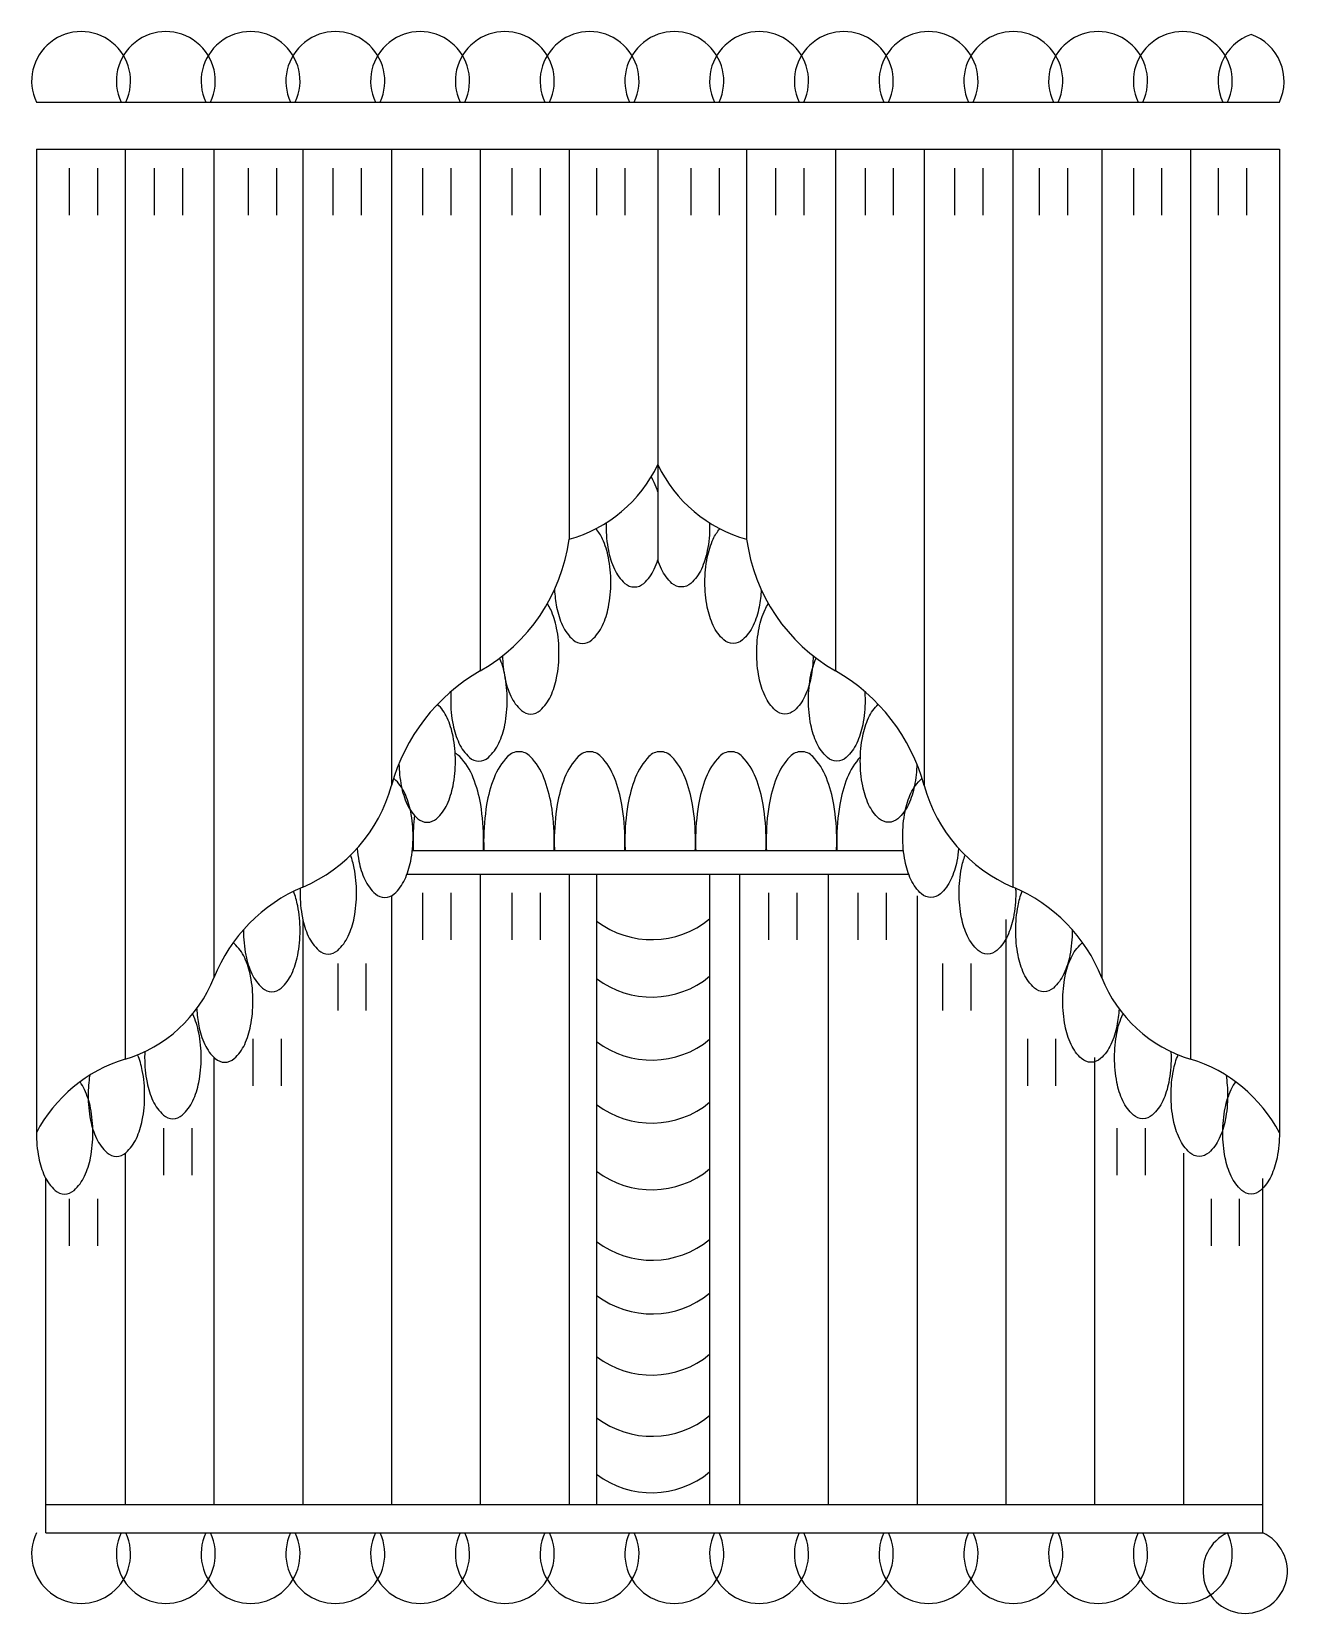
# Model space of a CAD drawing. Header units: metres. Extents: x 2032 to 2612, y 1662 to 2393.
import ezdxf

# ---------------------------------------------------------------- set-up
doc = ezdxf.new("R2010")
doc.units = ezdxf.units.M
for name, color, linetype in [('3', 3, 'Continuous'), ('4', 4, 'Continuous'), ('7', 7, 'Continuous')]:
    doc.layers.add(name, color=color, linetype=linetype)

msp = doc.modelspace()

# ---------------------------------------------------------------- linework, layer by layer
msp.add_lwpolyline([(2435.54, 2033.33), (2435.54, 2033.33, 0.01)], format="xyb")
at = {"layer": '3'}
for p, q in [((2049.31, 2329.93), (2049.31, 2308.19)), ((2062.36, 2329.93), (2062.36, 2308.19)), ((2088.46, 2329.93), (2088.46, 2308.19)), ((2101.52, 2329.93), (2101.52, 2308.19)), ((2131.97, 2329.93), (2131.97, 2308.19)), ((2145.02, 2329.93), (2145.02, 2308.19)), ((2171.13, 2329.93), (2171.13, 2308.19)), ((2184.18, 2329.93), (2184.18, 2308.19)), ((2212.46, 2329.93), (2212.46, 2308.19)), ((2225.51, 2329.93), (2225.51, 2308.19)), ((2253.79, 2329.93), (2253.79, 2308.19)), ((2266.84, 2329.93), (2266.84, 2308.19)), ((2292.95, 2329.93), (2292.95, 2308.19)), ((2306, 2329.93), (2306, 2308.19)), ((2336.46, 2329.93), (2336.46, 2308.19)), ((2349.51, 2329.93), (2349.51, 2308.19)), ((2375.61, 2329.93), (2375.61, 2308.19)), ((2388.67, 2329.93), (2388.67, 2308.19)), ((2416.95, 2329.93), (2416.95, 2308.19)), ((2430, 2329.93), (2430, 2308.19)), ((2458.28, 2329.93), (2458.28, 2308.19)), ((2471.33, 2329.93), (2471.33, 2308.19)), ((2497.43, 2329.93), (2497.43, 2308.19)), ((2510.49, 2329.93), (2510.49, 2308.19)), ((2540.94, 2329.93), (2540.94, 2308.19)), ((2553.99, 2329.93), (2553.99, 2308.19)), ((2580.1, 2329.93), (2580.1, 2308.19)), ((2593.15, 2329.93), (2593.15, 2308.19)), ((2345.16, 2003.84), (2345.16, 1712.54)), ((2358.96, 2003.84), (2358.96, 1712.54)), ((2212.46, 1995.15), (2212.46, 1973.41)), ((2225.51, 1995.15), (2225.51, 1973.41)), ((2253.79, 1995.15), (2253.79, 1973.41)), ((2266.84, 1995.15), (2266.84, 1973.41)), ((2372.32, 1995.15), (2372.32, 1973.41)), ((2385.37, 1995.15), (2385.37, 1973.41)), ((2413.65, 1995.15), (2413.65, 1973.41)), ((2426.7, 1995.15), (2426.7, 1973.41)), ((2173.3, 1962.54), (2173.3, 1940.8)), ((2186.36, 1962.54), (2186.36, 1940.8)), ((2452.81, 1962.54), (2452.81, 1940.8)), ((2465.86, 1962.54), (2465.86, 1940.8)), ((2134.15, 1927.76), (2134.15, 1906.02)), ((2147.2, 1927.76), (2147.2, 1906.02)), ((2491.96, 1927.76), (2491.96, 1906.02)), ((2505.02, 1927.76), (2505.02, 1906.02)), ((2092.81, 1886.45), (2092.81, 1864.71)), ((2105.87, 1886.45), (2105.87, 1864.71)), ((2533.3, 1886.45), (2533.3, 1864.71)), ((2546.35, 1886.45), (2546.35, 1864.71)), ((2049.31, 1853.84), (2049.31, 1832.1)), ((2062.36, 1853.84), (2062.36, 1832.1)), ((2576.8, 1853.84), (2576.8, 1832.1)), ((2589.86, 1853.84), (2589.86, 1832.1))]:
    msp.add_line(p, q, dxfattribs=at)
for points in [[(2273.47, 2135.23, 0.03), (2274.46, 2127.16, 0.06), (2277.19, 2118.64, 0.1), (2282.08, 2112.03, 0.18), (2286.42, 2110.36, 0.18), (2290.77, 2112.03, 0.1), (2295.65, 2118.64, 0.06), (2298.39, 2127.16, 0.05), (2299.48, 2138.63, 0.05), (2298.39, 2150.09, 0.06), (2295.65, 2158.61, 0.07), (2292.59, 2163.37, 0.18)], [(2297.3, 2164.71, 0.05), (2298.39, 2153.25, 0.06), (2301.12, 2144.73, 0.1), (2306.01, 2138.11, 0.18), (2310.35, 2136.45, 0.18), (2314.7, 2138.11, 0.1), (2319.58, 2144.73, 0.03), (2321.23, 2148.97, 0.05)], [(2345.16, 2164.71, -0.05), (2344.07, 2153.25, -0.06), (2341.34, 2144.73, -0.1), (2336.45, 2138.11, -0.18), (2332.11, 2136.45, -0.18), (2327.76, 2138.11, -0.1), (2322.88, 2144.73, -0.03), (2321.23, 2148.97, -0.05)], [(2368.99, 2135.23, -0.03), (2368, 2127.16, -0.06), (2365.26, 2118.64, -0.1), (2360.38, 2112.03, -0.18), (2356.04, 2110.36, -0.18), (2351.69, 2112.03, -0.1), (2346.81, 2118.64, -0.06), (2344.07, 2127.16, -0.05), (2342.98, 2138.63, -0.05), (2344.07, 2150.09, -0.06), (2346.81, 2158.61, -0.07), (2349.87, 2163.37, -0.18)], [(2249.46, 2104.64, 0.04), (2250.53, 2094.55, 0.06), (2253.26, 2086.03, 0.1), (2258.15, 2079.42, 0.18), (2262.49, 2077.76, 0.18), (2266.84, 2079.42, 0.1), (2271.72, 2086.03, 0.06), (2274.46, 2094.55, 0.05), (2275.55, 2106.02, 0.05), (2274.46, 2117.48, 0.06), (2271.72, 2126, 0.04), (2270.17, 2128.78, 0.18)], [(2393, 2104.64, -0.04), (2391.93, 2094.55, -0.06), (2389.19, 2086.03, -0.1), (2384.31, 2079.42, -0.18), (2379.96, 2077.76, -0.18), (2375.62, 2079.42, -0.1), (2370.74, 2086.03, -0.06), (2368, 2094.55, -0.05), (2366.91, 2106.02, -0.05), (2368, 2117.48, -0.06), (2370.74, 2126, -0.04), (2372.29, 2128.78, -0.18)], [(2225.51, 2084.28, 0.05), (2226.6, 2072.81, 0.06), (2229.34, 2064.29, 0.1), (2234.22, 2057.68, 0.18), (2238.56, 2056.02, 0.18), (2242.91, 2057.68, 0.1), (2247.79, 2064.29, 0.06), (2250.53, 2072.81, 0.05), (2251.62, 2084.28, 0.05), (2250.53, 2095.75, 0.06), (2248.1, 2103.59, 0.1)], [(2416.95, 2084.28, -0.05), (2415.86, 2072.81, -0.06), (2413.12, 2064.29, -0.1), (2408.24, 2057.68, -0.18), (2403.89, 2056.02, -0.18), (2399.55, 2057.68, -0.1), (2394.66, 2064.29, -0.06), (2391.93, 2072.81, -0.05), (2390.84, 2084.28, -0.05), (2391.93, 2095.75, -0.06), (2394.36, 2103.59, -0.1)], [(2201.59, 2054.82, 0.04), (2202.67, 2044.55, 0.06), (2205.41, 2036.03, 0.1), (2210.29, 2029.42, 0.18), (2214.64, 2027.76, 0.18), (2218.98, 2029.42, 0.1), (2223.86, 2036.03, 0.06), (2226.6, 2044.55, 0.05), (2227.69, 2056.02, 0.05), (2226.6, 2067.48, 0.06), (2223.86, 2076, 0.1), (2219.39, 2082.24, 0.18)], [(2440.86, 2054.82, -0.04), (2439.79, 2044.55, -0.06), (2437.05, 2036.03, -0.1), (2432.17, 2029.42, -0.18), (2427.82, 2027.76, -0.18), (2423.48, 2029.42, -0.1), (2418.59, 2036.03, -0.06), (2415.86, 2044.55, -0.05), (2414.77, 2056.02, -0.05), (2415.86, 2067.48, -0.06), (2418.59, 2076, -0.1), (2423.07, 2082.24, -0.18)], [(2240.65, 2014.71, 0.01), (2240.74, 2019.06, 0.04), (2239.37, 2035.91, 0.05), (2235.96, 2048.27, 0.1), (2229.66, 2058.12, 0.09), (2227.58, 2059.64, 0.21)], [(2273.28, 2014.71, 0.01), (2273.37, 2019.06, 0.04), (2272, 2035.91, 0.05), (2268.59, 2048.27, 0.1), (2262.29, 2058.12, 0.21), (2257.06, 2060.36, 0.21), (2251.82, 2058.12, 0.1), (2245.52, 2048.27, 0.05), (2242.11, 2035.91, 0.04), (2240.74, 2019.06, 0.04)], [(2305.91, 2014.71, 0.01), (2306, 2019.06, 0.04), (2304.63, 2035.91, 0.05), (2301.22, 2048.27, 0.1), (2294.92, 2058.12, 0.21), (2289.69, 2060.36, 0.21), (2284.45, 2058.12, 0.1), (2278.15, 2048.27, 0.05), (2274.74, 2035.91, 0.04), (2273.37, 2019.06, 0.04)], [(2338.54, 2014.71, 0.01), (2338.63, 2019.06, 0.04), (2337.26, 2035.91, 0.05), (2333.85, 2048.27, 0.1), (2327.55, 2058.12, 0.21), (2322.32, 2060.36, 0.21), (2317.08, 2058.12, 0.1), (2310.78, 2048.27, 0.05), (2307.37, 2035.91, 0.04), (2306, 2019.06, 0.04)], [(2371.17, 2014.71, 0.01), (2371.26, 2019.06, 0.04), (2369.89, 2035.91, 0.05), (2366.48, 2048.27, 0.1), (2360.18, 2058.12, 0.21), (2354.95, 2060.36, 0.21), (2349.71, 2058.12, 0.1), (2343.41, 2048.27, 0.05), (2340, 2035.91, 0.04), (2338.63, 2019.06, 0.04)], [(2403.8, 2014.71, 0.01), (2403.89, 2019.06, 0.04), (2402.52, 2035.91, 0.05), (2399.11, 2048.27, 0.1), (2392.81, 2058.12, 0.21), (2387.58, 2060.36, 0.21), (2382.34, 2058.12, 0.1), (2376.04, 2048.27, 0.05), (2372.63, 2035.91, 0.04), (2371.26, 2019.06, 0.04)], [(2414.8, 2057.94, 0.09), (2408.67, 2048.27, 0.05), (2405.26, 2035.91, 0.04), (2403.89, 2019.06, 0.04)], [(2182.26, 2015.65, 0.02), (2183.09, 2009.77, 0.06), (2185.83, 2001.25, 0.1), (2190.71, 1994.64, 0.18), (2195.06, 1992.97, 0.18), (2199.4, 1994.64, 0.1), (2204.29, 2001.25, 0.06), (2207.02, 2009.77, 0.05), (2208.11, 2021.23, 0.05), (2207.02, 2032.7, 0.06), (2204.29, 2041.22, 0.1), (2199.4, 2047.83, 0.01), (2199.15, 2048.05, 0.18)], [(2460.2, 2015.65, -0.02), (2459.37, 2009.77, -0.06), (2456.63, 2001.25, -0.1), (2451.74, 1994.64, -0.18), (2447.4, 1992.97, -0.18), (2443.06, 1994.64, -0.1), (2438.17, 2001.25, -0.06), (2435.44, 2009.77, -0.05), (2434.35, 2021.23, -0.05), (2435.44, 2032.7, -0.06), (2438.17, 2041.22, -0.1), (2443.06, 2047.83, -0.01), (2443.31, 2048.05, -0.18)], [(2208.79, 2030.92, 0.03), (2208.11, 2019.06, 0.04)], [(2208.11, 2019.06, 0.01), (2208.2, 2014.71, 0.05)], [(2240.74, 2019.06, 0.01), (2240.83, 2014.71, 0.05)], [(2273.37, 2019.06, 0.01), (2273.46, 2014.71, 0.05)], [(2306, 2019.06, 0.01), (2306.09, 2014.71, 0.05)], [(2338.63, 2019.06, 0.01), (2338.72, 2014.71, 0.05)], [(2371.26, 2019.06, 0.01), (2371.35, 2014.71, 0.05)], [(2371.26, 2019.06, 0.01), (2371.35, 2014.71, 0.05)], [(2155.9, 1995.15, 0.05), (2156.99, 1983.68, 0.06), (2159.72, 1975.16, 0.1), (2164.61, 1968.55, 0.18), (2168.95, 1966.89, 0.18), (2173.3, 1968.55, 0.1), (2178.18, 1975.16, 0.06), (2180.92, 1983.68, 0.05), (2182, 1995.15, 0.05), (2180.92, 2006.61, 0.04), (2179.26, 2012.53, 0.1)], [(2486.56, 1995.15, -0.05), (2485.47, 1983.68, -0.06), (2482.74, 1975.16, -0.1), (2477.85, 1968.55, -0.18), (2473.51, 1966.89, -0.18), (2469.16, 1968.55, -0.1), (2464.28, 1975.16, -0.06), (2461.54, 1983.68, -0.05), (2460.45, 1995.15, -0.05), (2461.54, 2006.61, -0.04), (2463.2, 2012.53, -0.1)], [(2129.8, 1977.76, 0.05), (2130.88, 1966.29, 0.06), (2133.62, 1957.77, 0.1), (2138.5, 1951.16, 0.18), (2142.85, 1949.5, 0.18), (2147.19, 1951.16, 0.1), (2152.08, 1957.77, 0.06), (2154.81, 1966.29, 0.05), (2155.9, 1977.76, 0.05), (2154.81, 1989.22, 0.05), (2152.88, 1995.87, 0.1)], [(2512.66, 1977.76, -0.05), (2511.58, 1966.29, -0.06), (2508.84, 1957.77, -0.1), (2503.95, 1951.16, -0.18), (2499.61, 1949.5, -0.18), (2495.27, 1951.16, -0.1), (2490.38, 1957.77, -0.06), (2487.65, 1966.29, -0.05), (2486.56, 1977.76, -0.05), (2487.65, 1989.22, -0.05), (2489.58, 1995.87, -0.1)], [(2534.31, 1941.58, -0.03), (2533.33, 1933.68, -0.06), (2530.59, 1925.16, -0.1), (2525.71, 1918.55, -0.18), (2521.36, 1916.89, -0.18), (2517.02, 1918.55, -0.1), (2512.13, 1925.16, -0.06), (2509.4, 1933.68, -0.05), (2508.31, 1945.15, -0.05), (2509.4, 1956.61, -0.06), (2512.13, 1965.13, -0.1), (2517.02, 1971.75, -0.02), (2517.49, 1972.13, -0.18)], [(2084.11, 1919.06, 0.05), (2085.2, 1907.59, 0.06), (2087.94, 1899.08, 0.1), (2092.82, 1892.46, 0.18), (2097.17, 1890.8, 0.18), (2101.51, 1892.46, 0.1), (2106.39, 1899.08, 0.06), (2109.13, 1907.59, 0.05), (2110.22, 1919.06, 0.05), (2109.13, 1930.53, 0.06), (2106.39, 1939.04), (2106.31, 1939.21, 0.18)], [(2558.35, 1919.06, -0.05), (2557.26, 1907.59, -0.06), (2554.52, 1899.08, -0.1), (2549.64, 1892.46, -0.18), (2545.29, 1890.8, -0.18), (2540.95, 1892.46, -0.1), (2536.06, 1899.08, -0.06), (2533.33, 1907.59, -0.05), (2532.24, 1919.06, -0.05), (2533.33, 1930.53, -0.06), (2536.06, 1939.04), (2536.14, 1939.21, -0.18)], [(2058.01, 1901.67, 0.05), (2059.1, 1890.2, 0.06), (2061.83, 1881.69, 0.1), (2066.72, 1875.07, 0.18), (2071.06, 1873.41, 0.18), (2075.4, 1875.07, 0.1), (2080.29, 1881.69, 0.06), (2083.03, 1890.2, 0.05), (2084.11, 1901.67, 0.05), (2083.03, 1913.14, 0.05), (2080.87, 1920.33, 0.1)], [(2584.45, 1901.67, -0.05), (2583.36, 1890.2, -0.06), (2580.63, 1881.69, -0.1), (2575.74, 1875.07, -0.18), (2571.4, 1873.41, -0.18), (2567.05, 1875.07, -0.1), (2562.17, 1881.69, -0.06), (2559.43, 1890.2, -0.05), (2558.35, 1901.67, -0.05), (2559.43, 1913.14, -0.05), (2561.59, 1920.33, -0.1)], [(2608.38, 1884.28, -0.05), (2607.29, 1872.81, -0.06), (2604.56, 1864.29, -0.1), (2599.67, 1857.68, -0.18), (2595.33, 1856.02, -0.18), (2590.98, 1857.68, -0.1), (2586.1, 1864.29, -0.06), (2583.36, 1872.81, -0.05), (2582.27, 1884.28, -0.05), (2583.36, 1895.75, -0.06), (2586.1, 1904.26, -0.05), (2588.22, 1907.84, -0.18)]]:
    msp.add_lwpolyline(points, format="xyb", dxfattribs=at)
for centre in [(2318.4, 2015.54), (2318.4, 1989), (2318.4, 1959.9), (2318.4, 1930.8), (2318.4, 1899.99), (2318.4, 1867.46), (2318.4, 1842.64), (2318.4, 1814.38), (2318.4, 1786.12), (2318.4, 1760.03)]:
    msp.add_arc(centre, 42.02, 232.72, 309.56, dxfattribs=at)
at = {"layer": '4'}
for p, q in [((2034.08, 2360.36), (2608.38, 2360.36)), ((2034.08, 2338.63), (2608.38, 2338.63)), ((2034.08, 2338.63), (2034.08, 1884.28)), ((2608.38, 2338.63), (2608.38, 1884.28)), ((2038.43, 1699.5), (2038.43, 1863.23)), ((2600.73, 1699.5), (2600.73, 1863.23)), ((2038.43, 1712.54), (2600.73, 1712.54)), ((2038.43, 1699.5), (2600.73, 1699.5))]:
    msp.add_line(p, q, dxfattribs=at)
at = {"layer": '7'}
for p, q in [((2075.1, 2338.63), (2075.1, 1918.28)), ((2116.12, 2338.63), (2116.12, 1955.94)), ((2157.14, 2338.63), (2157.14, 1997.83)), ((2198.16, 2338.63), (2198.16, 2044.71)), ((2239.19, 2338.63), (2239.19, 2097.7)), ((2280.21, 2338.63), (2280.21, 2158.49)), ((2321.23, 2338.63), (2321.23, 2148.97)), ((2362.25, 2338.63), (2362.25, 2158.49)), ((2403.27, 2338.63), (2403.27, 2097.7)), ((2444.29, 2338.63), (2444.29, 2044.71)), ((2485.31, 2338.63), (2485.31, 1997.83)), ((2526.34, 2338.63), (2526.34, 1955.94)), ((2567.36, 2338.63), (2567.36, 1918.28)), ((2207.76, 2014.71), (2434.7, 2014.71)), ((2205.37, 2003.84), (2437.09, 2003.84)), ((2239.19, 2003.84), (2239.19, 1712.54)), ((2280.21, 2003.84), (2280.21, 1712.54)), ((2292.95, 2003.84), (2292.95, 1712.54)), ((2399.98, 2003.84), (2399.98, 1712.54)), ((2198.16, 1993.76), (2198.16, 1712.54)), ((2441, 1993.76), (2441, 1712.54)), ((2157.14, 1982.91), (2157.14, 1712.54)), ((2482.02, 1982.91), (2482.02, 1712.54)), ((2116.12, 1919.14), (2116.12, 1712.54)), ((2523.04, 1919.14), (2523.04, 1712.54)), ((2075.1, 1874.82), (2075.1, 1712.54)), ((2564.06, 1874.82), (2564.06, 1712.54))]:
    msp.add_line(p, q, dxfattribs=at)
for points in [[(2321.23, 2180.46, 0.03), (2319.58, 2184.7, 0.04), (2318.15, 2187.28, 0.18)], [(2297.32, 2166.08, 0.01), (2297.3, 2164.71, 0.05)], [(2345.14, 2166.08, -0.01), (2345.16, 2164.71, -0.05)], [(2225.64, 2088.15, 0.02), (2225.51, 2084.28, 0.05)], [(2416.82, 2088.15, -0.02), (2416.95, 2084.28, -0.05)], [(2403.89, 2019.06, 0.01), (2403.98, 2014.71, 0.05)], [(2155.94, 1997.31, 0.01), (2155.9, 1995.15, 0.05)], [(2486.52, 1997.31, -0.01), (2486.56, 1995.15, -0.05)], [(2129.8, 1978.19), (2129.8, 1977.76, 0.05)], [(2512.66, 1978.19), (2512.66, 1977.76, -0.05)], [(2108.15, 1941.58, 0.03), (2109.13, 1933.68, 0.06), (2111.86, 1925.16, 0.1), (2116.75, 1918.55, 0.18), (2121.09, 1916.89, 0.18), (2125.44, 1918.55, 0.1), (2130.32, 1925.16, 0.06), (2133.06, 1933.68, 0.05), (2134.15, 1945.15, 0.05), (2133.06, 1956.61, 0.06), (2130.32, 1965.13, 0.1), (2125.44, 1971.75, 0.02), (2124.97, 1972.13, 0.18)], [(2084.17, 1921.79, 0.01), (2084.11, 1919.06, 0.05)], [(2558.28, 1921.79, -0.01), (2558.35, 1919.06, -0.05)], [(2034.08, 1884.28, 0.05), (2035.17, 1872.81, 0.06), (2037.9, 1864.29, 0.1), (2042.79, 1857.68, 0.18), (2047.13, 1856.02, 0.18), (2051.47, 1857.68, 0.1), (2056.36, 1864.29, 0.06), (2059.1, 1872.81, 0.05), (2060.18, 1884.28, 0.05), (2059.1, 1895.75, 0.06), (2056.36, 1904.26, 0.05), (2054.24, 1907.84, 0.18)], [(2058.71, 1910.87, 0.04), (2058.01, 1901.67, 0.05)], [(2583.75, 1910.87, -0.04), (2584.45, 1901.67, -0.05)]]:
    msp.add_lwpolyline(points, format="xyb", dxfattribs=at)
for centre, radius, start, end in [((2054.75, 2370.14), 22.86, 334.69, 205.31), ((2093.9, 2370.14), 22.86, 334.69, 205.31), ((2133.06, 2370.14), 22.86, 334.69, 205.31), ((2172.22, 2370.14), 22.86, 334.69, 205.31), ((2211.37, 2370.14), 22.86, 334.69, 205.31), ((2250.53, 2370.14), 22.86, 334.69, 205.31), ((2289.69, 2370.14), 22.86, 334.69, 205.31), ((2328.84, 2370.14), 22.86, 334.69, 205.31), ((2368, 2370.14), 22.86, 334.69, 205.31), ((2407.16, 2370.14), 22.86, 334.69, 205.31), ((2446.31, 2370.14), 22.86, 334.69, 205.31), ((2485.47, 2370.14), 22.86, 334.69, 205.31), ((2524.63, 2370.14), 22.86, 334.69, 205.31), ((2563.78, 2370.14), 22.86, 334.69, 205.31), ((2602.94, 2370.14), 22.86, 109.45, 205.31), ((2587.71, 2370.14), 22.86, 334.69, 70.55), ((2262.82, 2220.82), 64.71, 285.59, 334.51), ((2379.64, 2220.82), 64.71, 205.49, 254.41), ((2198.04, 2169.7), 82.93, 299.75, 352.23), ((2444.42, 2169.7), 82.93, 187.77, 240.25), ((2282.61, 2021.71), 87.52, 119.75, 164.76), ((2359.85, 2021.71), 87.52, 15.24, 60.25), ((2129.48, 2063.42), 71.18, 292.87, 344.76), ((2512.97, 2063.42), 71.18, 195.24, 247.13), ((2186.62, 1927.93), 75.86, 112.87, 158.33), ((2455.84, 1927.93), 75.86, 21.67, 67.13), ((2056.61, 1979.59), 64.04, 286.78, 338.33), ((2585.85, 1979.59), 64.04, 201.67, 253.22), ((2094.89, 1852.66), 68.54, 106.78, 152.53), ((2547.57, 1852.66), 68.54, 27.47, 73.22), ((2054.75, 1689.72), 22.86, 154.69, 25.31), ((2093.9, 1689.72), 22.86, 154.69, 25.31), ((2133.06, 1689.72), 22.86, 154.69, 25.31), ((2172.22, 1689.72), 22.86, 154.69, 25.31), ((2211.37, 1689.72), 22.86, 154.69, 25.31), ((2250.53, 1689.72), 22.86, 154.69, 25.31), ((2289.69, 1689.72), 22.86, 154.69, 25.31), ((2328.84, 1689.72), 22.86, 154.69, 25.31), ((2368, 1689.72), 22.86, 154.69, 25.31), ((2407.16, 1689.72), 22.86, 154.69, 25.31), ((2446.31, 1689.72), 22.86, 154.69, 25.31), ((2485.47, 1689.72), 22.86, 154.69, 25.31), ((2524.63, 1689.72), 22.86, 154.69, 25.31), ((2563.78, 1689.72), 22.86, 154.69, 25.31), ((2592.59, 1681.79), 19.49, 114.7, 65.3)]:
    msp.add_arc(centre, radius, start, end, dxfattribs=at)

doc.saveas('drawing.dxf')
